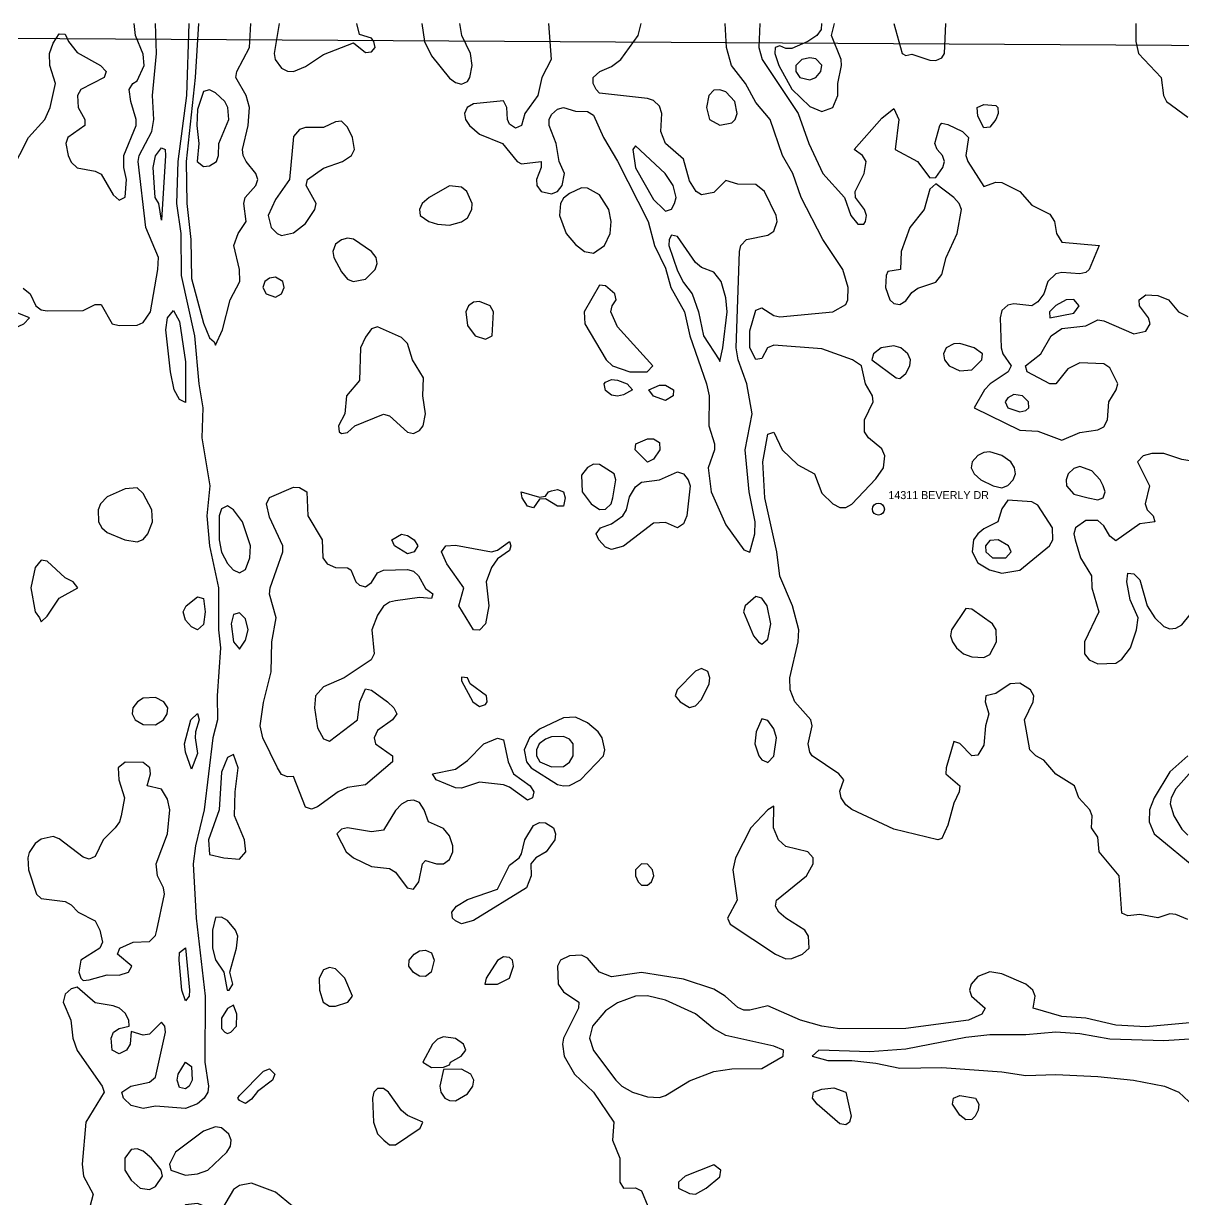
# Model space of a CAD drawing. Extents: x 425119 to 428731, y 1576976 to 1581037.
# Drawn here: x 425820 to 426399, y 1580413 to 1581001 of the extents above; entities that cross this region are included whole.
import ezdxf

# ---------------------------------------------------------------- set-up
doc = ezdxf.new("R2010")
doc.units = 21
doc.header["$MEASUREMENT"] = 0
for name, color, linetype in [('C-TOPO-MAJR', 3, 'Continuous'), ('C-TOPO-MINR', 8, 'Continuous'), ('G-ANNO-ADDR', 2, 'Continuous'), ('G-ANNO-AOI', 6, 'Continuous')]:
    doc.layers.add(name, color=color, linetype=linetype)

msp = doc.modelspace()

# ---------------------------------------------------------------- linework, layer by layer
at = {"layer": 'C-TOPO-MAJR', "elevation": 70}
for points in [[(425888.5, 1580902.3), (425887.21, 1580910.5), (425885.48, 1580913.5), (425884.45, 1580928.5), (425885.5, 1580934.32), (425888.5, 1580938.38), (425890.37, 1580937.5), (425890.66, 1580934.5), (425888.5, 1580902.3)], [(425900.5, 1580811.18), (425897.5, 1580812.58), (425894.9, 1580817.5), (425893, 1580826.5), (425890.74, 1580847.5), (425891.5, 1580853.49), (425894.5, 1580857.06), (425897.5, 1580851.55), (425900.5, 1580831.47), (425900.5, 1580811.18)], [(425906.5, 1580697.46), (425903.5, 1580698.98), (425900.5, 1580702.26), (425899.43, 1580706.5), (425900.86, 1580709.5), (425906.5, 1580714.02), (425909.5, 1580713.1), (425910.45, 1580706.5), (425909.5, 1580700.22), (425906.5, 1580697.46)], [(425903.5, 1580627.81), (425900.5, 1580636.41), (425900.12, 1580640.5), (425903.19, 1580652.5), (425906.5, 1580655.78), (425907.43, 1580652.5), (425905.5, 1580646.5), (425905.48, 1580643.5), (425906.5, 1580635.74), (425903.5, 1580627.81)], [(425900.5, 1580512.18), (425898.8, 1580517.5), (425897.44, 1580532.5), (425897.5, 1580536.21), (425900.5, 1580538.59), (425902.53, 1580517.5), (425902.36, 1580514.5), (425900.5, 1580512.18)], [(425897.5, 1580468.81), (425896.36, 1580472.5), (425896.88, 1580475.5), (425900.5, 1580481.51), (425903.5, 1580479.25), (425903.9, 1580472.5), (425902.47, 1580469.5), (425900.5, 1580468.2), (425897.5, 1580468.81)]]:
    msp.add_lwpolyline(points, close=True, dxfattribs=at)
at = {"layer": 'C-TOPO-MINR'}
for points, elevation in [([(425813.5, 1580926.58), (425822.06, 1580943.5), (425830.28, 1580952.5), (425832.98, 1580958.5), (425835.63, 1580970.5), (425832.8, 1580979.5), (425832.62, 1580985.5), (425834.5, 1580990.7), (425837.5, 1580995.36), (425840.5, 1580995.24), (425842.14, 1580991.5), (425846.5, 1580985.98), (425858.14, 1580979.5), (425860.95, 1580976.5), (425859.9, 1580973.5), (425848.23, 1580967.5), (425846.63, 1580964.5), (425846.91, 1580958.5), (425850.25, 1580952.5), (425850.24, 1580949.5), (425841.71, 1580943.5), (425840.85, 1580940.5), (425841.89, 1580934.5), (425843.5, 1580931.16), (425846.5, 1580928.3), (425855.5, 1580926.79), (425858.5, 1580925.26), (425864.5, 1580914.85), (425867.5, 1580912.2), (425870.5, 1580913.76), (425871.11, 1580922.5), (425869.68, 1580928.5), (425869.77, 1580934.5), (425875.89, 1580949.5), (425875.94, 1580952.5), (425873.19, 1580961.5), (425872.42, 1580967.5), (425874.33, 1580970.5), (425876.5, 1580971.82), (425879.85, 1580979.5), (425879.5, 1580985.16), (425875.51, 1580994.5), (425874.99, 1581000.5)], 72), ([(425819.5, 1580868.31), (425822.88, 1580865.5), (425825.7, 1580859.5), (425828.5, 1580857.38), (425831.5, 1580856.9), (425849.5, 1580857.06), (425855.5, 1580860.07), (425858.5, 1580860.04), (425863.98, 1580850.5), (425867.5, 1580849.62), (425876.5, 1580849.83), (425879.5, 1580851.09), (425883.04, 1580856.5), (425886.8, 1580877.5), (425887.08, 1580883.5), (425880.7, 1580898.5), (425876.94, 1580931.5), (425877.44, 1580934.5), (425883.67, 1580946.5), (425884.75, 1580952.5), (425884.13, 1580964.5), (425886.03, 1580985.5), (425885.59, 1581000.5)], 71), ([(425902.23, 1581000.5), (425901.02, 1580964.5), (425896.81, 1580931.5), (425896.04, 1580910.5), (425898.28, 1580895.5), (425898.43, 1580874.5), (425905.08, 1580844.5), (425907.21, 1580820.5), (425909.22, 1580808.5), (425908.67, 1580793.5), (425912.8, 1580769.5), (425911.19, 1580754.5), (425912.63, 1580739.5), (425917.07, 1580718.5), (425917.03, 1580697.5), (425918, 1580688.5), (425916.39, 1580664.5), (425916.63, 1580652.5), (425914.27, 1580643.5), (425909.88, 1580607.5), (425905.58, 1580589.5), (425904.45, 1580580.5), (425905.86, 1580553.5), (425910.46, 1580514.5), (425910.25, 1580481.5), (425912.05, 1580469.5), (425911.69, 1580466.5), (425909.92, 1580463.5), (425906.5, 1580460.65), (425900.5, 1580458.31), (425885.5, 1580459.4), (425879.5, 1580458.33), (425873.5, 1580459.76), (425869.61, 1580463.5), (425868.73, 1580466.5), (425873.33, 1580469.5), (425882.5, 1580471.43), (425885.5, 1580474.03), (425890.53, 1580496.5), (425890.28, 1580499.5), (425888.5, 1580501.42), (425882.5, 1580495.38), (425879.5, 1580494.98), (425873.5, 1580496.8), (425872.89, 1580490.5), (425871.08, 1580487.5), (425867.5, 1580485.69), (425864, 1580487.5), (425863.43, 1580493.5), (425864.56, 1580496.5), (425867.5, 1580498.34), (425872.48, 1580499.5), (425872.31, 1580502.5), (425870.5, 1580505.96), (425867.58, 1580508.5), (425864.5, 1580509.63), (425855.5, 1580511.11), (425846.5, 1580518.94), (425843.5, 1580518.06), (425840.5, 1580515.41), (425839.51, 1580511.5), (425843.33, 1580502.5), (425844.32, 1580493.5), (425846.5, 1580487.35), (425858.95, 1580469.5), (425860.01, 1580466.5), (425850.8, 1580451.5), (425848.86, 1580430.5), (425849.52, 1580424.5), (425854.5, 1580415.5), (425851.26, 1580403.5)], 71), ([(425907.07, 1581000.5), (425905.41, 1580973.5), (425900.84, 1580931.5), (425901.19, 1580910.5), (425903.24, 1580892.5), (425903.5, 1580873.09), (425909.5, 1580850.77), (425912.5, 1580843.39), (425914.88, 1580841.5), (425915.5, 1580839.77), (425919.06, 1580847.5), (425922.96, 1580862.5), (425927.76, 1580871.5), (425927.61, 1580877.5), (425924.77, 1580889.5), (425926.84, 1580895.5), (425930.84, 1580901.5), (425929.64, 1580910.5), (425930.41, 1580913.5), (425935.68, 1580919.5), (425936.73, 1580922.5), (425935.8, 1580925.5), (425930.81, 1580931.5), (425929.43, 1580934.5), (425929.12, 1580937.5), (425931.92, 1580949.5), (425932.54, 1580958.5), (425930.87, 1580964.5), (425925.76, 1580973.5), (425926.2, 1580976.5), (425932.56, 1580988.5), (425933.23, 1581000.5)], 72), ([(425947.44, 1581000.5), (425944.89, 1580985.5), (425945.41, 1580982.5), (425948.5, 1580978.14), (425951.5, 1580976.67), (425954.5, 1580976.59), (425960.5, 1580978.96), (425969.5, 1580985.01), (425984.5, 1580990.93), (425990.5, 1580986.09), (425993.5, 1580986.34), (425995.27, 1580988.5), (425994.68, 1580991.5), (425993.5, 1580993.14), (425987.5, 1580994.95), (425986.12, 1581000.5)], 72), ([(426018.73, 1581000.5), (426019.93, 1580991.5), (426023.5, 1580984.39), (426032.5, 1580973.25), (426035.5, 1580971), (426038.5, 1580970.21), (426041.5, 1580971.57), (426042.71, 1580973.5), (426043.85, 1580979.5), (426042.94, 1580985.5), (426038.71, 1580994.5), (426037.65, 1581000.5)], 72), ([(426081.98, 1581000.5), (426083.29, 1580982.5), (426078.56, 1580973.5), (426076.58, 1580964.5), (426070.17, 1580955.5), (426068.53, 1580949.5), (426065.5, 1580948.25), (426062.5, 1580950.17), (426061.44, 1580952.5), (426061.17, 1580958.5), (426059.5, 1580961.88), (426044.5, 1580960.37), (426041.28, 1580958.5), (426039.97, 1580955.5), (426040.56, 1580952.5), (426042.5, 1580949.5), (426047.5, 1580945.26), (426058.9, 1580940.5), (426066.23, 1580931.5), (426068.5, 1580930.43), (426078.27, 1580931.5), (426078.38, 1580928.5), (426076.02, 1580922.5), (426076.17, 1580919.5), (426078.33, 1580916.5), (426083.5, 1580915.39), (426086.5, 1580916.55), (426088.71, 1580919.5), (426090.01, 1580925.5), (426087.3, 1580931.5), (426085.72, 1580940.5), (426082.36, 1580949.5), (426082.3, 1580952.5), (426083.5, 1580954.96), (426086.5, 1580957.77), (426089.5, 1580958.47), (426095.5, 1580956.77), (426101.5, 1580956.61), (426104.5, 1580954.64), (426109.39, 1580943.5), (426116.5, 1580931.7), (426131.72, 1580901.5), (426134.89, 1580889.5), (426140.5, 1580878.27), (426143.05, 1580868.5), (426149.88, 1580856.5), (426152.62, 1580844.5), (426160.99, 1580820.5), (426162.24, 1580814.5), (426162.13, 1580799.5), (426164.9, 1580790.5), (426164.95, 1580787.5), (426161.69, 1580778.5), (426163.22, 1580766.5), (426170.5, 1580750.06), (426179.5, 1580737.48), (426182.5, 1580736.29), (426185.01, 1580745.5), (426185.2, 1580751.5), (426182.22, 1580766.5), (426180.31, 1580787.5), (426183.81, 1580805.5), (426181.12, 1580820.5), (426176.79, 1580832.5), (426175.75, 1580838.5), (426177.45, 1580886.5), (426178.15, 1580889.5), (426180.93, 1580892.5), (426191.5, 1580894.73), (426194.5, 1580896.74), (426196.18, 1580901.5), (426195.68, 1580904.5), (426189.94, 1580916.5), (426185.5, 1580920.12), (426176.5, 1580920.2), (426170.5, 1580922.12), (426164.5, 1580916.04), (426158.5, 1580914.96), (426155.82, 1580916.5), (426152.5, 1580921.89), (426149.5, 1580932.74), (426140.42, 1580940.5), (426138.17, 1580946.5), (426138.65, 1580955.5), (426137.5, 1580959.22), (426134.5, 1580961.99), (426131.5, 1580963.09), (426107.5, 1580965.72), (426105.73, 1580967.5), (426104.28, 1580970.5), (426104.31, 1580973.5), (426107.59, 1580976.5), (426113.5, 1580979.09), (426118.05, 1580982.5), (426126.77, 1580994.5), (426128.22, 1581000.5)], 72), ([(426401.5, 1580552.74), (426395.5, 1580555.33), (426392.5, 1580555.63), (426386.5, 1580553.51), (426377.5, 1580555.23), (426371.5, 1580554.51), (426368.5, 1580555.9), (426367.2, 1580574.5), (426357.11, 1580586.5), (426356.5, 1580593.88), (426353.27, 1580598.5), (426353.67, 1580604.5), (426352.54, 1580607.5), (426346.97, 1580613.5), (426344.88, 1580619.5), (426335.5, 1580625.39), (426329.5, 1580632.39), (426325.51, 1580634.5), (426322.55, 1580637.5), (426319.8, 1580652.5), (426324.23, 1580661.5), (426324.48, 1580664.5), (426322.81, 1580667.5), (426317.5, 1580670.87), (426312.7, 1580670.5), (426305.5, 1580665.75), (426300.51, 1580664.5), (426300.19, 1580661.5), (426302.05, 1580655.5), (426300.4, 1580649.5), (426299.5, 1580639.8), (426296.5, 1580634.85), (426293.5, 1580634.56), (426287.5, 1580640.7), (426284.5, 1580641.79), (426280.61, 1580628.5), (426280.5, 1580625.5), (426287.5, 1580619.59), (426287.16, 1580616.5), (426284.5, 1580610.92), (426281.5, 1580599.91), (426278.5, 1580593.18), (426276.54, 1580592.5), (426254.5, 1580597.82), (426233.5, 1580607.65), (426230.5, 1580610), (426228.17, 1580613.5), (426227.5, 1580616.97), (426229.48, 1580622.5), (426227.1, 1580625.5), (426213.79, 1580634.5), (426212.5, 1580636.44), (426211.78, 1580640.5), (426213.78, 1580649.5), (426213.09, 1580652.5), (426204.99, 1580661.5), (426202.74, 1580667.5), (426202.48, 1580673.5), (426206.77, 1580691.5), (426207.01, 1580697.5), (426203.81, 1580709.5), (426197.5, 1580724.38), (426195.99, 1580736.5), (426190.14, 1580763.5), (426189.1, 1580781.5), (426191.5, 1580795.36), (426194.5, 1580796.27), (426198.71, 1580787.5), (426206.5, 1580780.04), (426214.84, 1580775.5), (426218.5, 1580765.87), (426224.03, 1580760.5), (426227.5, 1580758.63), (426230.5, 1580758.61), (426233.5, 1580760.29), (426245.5, 1580773.05), (426249.35, 1580778.5), (426250.01, 1580784.5), (426248.5, 1580787.99), (426241.91, 1580793.5), (426239.81, 1580796.5), (426239.94, 1580802.5), (426244.19, 1580811.5), (426243.83, 1580814.5), (426240.36, 1580820.5), (426238.42, 1580829.5), (426233.83, 1580832.5), (426218.5, 1580837.92), (426194.5, 1580839.78), (426191.47, 1580838.5), (426188.5, 1580833.04), (426185.5, 1580832.67), (426182.5, 1580838.37), (426182.5, 1580846.87), (426185.5, 1580857.31), (426188.5, 1580858.49), (426194.5, 1580854.52), (426197.5, 1580853.91), (426224.06, 1580856.5), (426230.5, 1580860.11), (426231.59, 1580862.5), (426231.68, 1580868.5), (426229.07, 1580877.5), (426219, 1580892.5), (426208.24, 1580913.5), (426203.98, 1580925.5), (426198.97, 1580934.5), (426192.72, 1580952.5), (426185.5, 1580961.05), (426180.45, 1580970.5), (426173.48, 1580979.5), (426170.84, 1580988.5), (426170.21, 1581000.5)], 71), ([(426187.61, 1581000.5), (426187.13, 1580988.5), (426188.68, 1580982.5), (426206.7, 1580955.5), (426211.98, 1580940.5), (426218.99, 1580925.5), (426229.92, 1580913.5), (426233.01, 1580904.5), (426236.5, 1580900.23), (426239.5, 1580900.15), (426240.44, 1580901.5), (426240.84, 1580904.5), (426239.91, 1580907.5), (426235.34, 1580913.5), (426235.22, 1580916.5), (426239.63, 1580925.5), (426240.69, 1580931.5), (426238.86, 1580934.5), (426234.75, 1580937.5), (426248.5, 1580953.28), (426254.5, 1580958.07), (426256.97, 1580952.5), (426255.17, 1580937.5), (426266.39, 1580931.5), (426272.5, 1580923.46), (426275.5, 1580923.54), (426278.99, 1580928.5), (426279.85, 1580931.5), (426278.9, 1580934.5), (426276.19, 1580937.5), (426275.09, 1580940.5), (426277.55, 1580949.5), (426278.5, 1580950.66), (426281.5, 1580950), (426288.79, 1580946.5), (426291.9, 1580943.5), (426290.57, 1580934.5), (426291.53, 1580931.5), (426299.5, 1580919.06), (426305.5, 1580921.28), (426308.5, 1580921.06), (426317.5, 1580916.55), (426323.5, 1580909.81), (426332.5, 1580905.25), (426334.78, 1580901.5), (426335.87, 1580895.5), (426338.5, 1580891.24), (426357.14, 1580889.5), (426352.11, 1580877.5), (426350.5, 1580876.15), (426347.5, 1580875.34), (426338.5, 1580876.03), (426335.5, 1580875.35), (426331.47, 1580871.5), (426329.4, 1580865.5), (426326.5, 1580861.41), (426323.5, 1580859.47), (426314.5, 1580860.49), (426311.5, 1580859.83), (426308.5, 1580857.07), (426307.58, 1580853.5), (426308.15, 1580838.5), (426309.07, 1580835.5), (426313.12, 1580829.5), (426311.71, 1580826.5), (426302.67, 1580820.5), (426299.86, 1580817.5), (426294.61, 1580808.5), (426317.5, 1580797.25), (426326.5, 1580796.75), (426338.5, 1580792.37), (426347.5, 1580796.09), (426356.5, 1580797.42), (426359.5, 1580799.02), (426361.3, 1580802.5), (426361.88, 1580811.5), (426365.59, 1580817.5), (426366.42, 1580820.5), (426362.5, 1580828.46), (426359.5, 1580830.39), (426347.5, 1580830.89), (426341.5, 1580827.98), (426335.5, 1580820.44), (426332.5, 1580820.4), (426321.19, 1580826.5), (426320.29, 1580829.5), (426327.95, 1580835.5), (426333.07, 1580844.5), (426338.5, 1580848.08), (426350.5, 1580849.37), (426356.5, 1580852.39), (426359.5, 1580852), (426374.5, 1580845.48), (426380.5, 1580846.83), (426382.7, 1580850.5), (426381.8, 1580853.5), (426377.23, 1580859.5), (426377.14, 1580862.5), (426380.5, 1580864.89), (426386.5, 1580864.59), (426391.75, 1580862.5), (426396.8, 1580856.5), (426401.5, 1580854.08)], 71), ([(426218.45, 1581000.5), (426218.14, 1580997.5), (426216.12, 1580994.5), (426211.54, 1580991.5), (426203.5, 1580988.09), (426200.5, 1580988.04), (426197.5, 1580989.34), (426195.22, 1580988.5), (426195.04, 1580985.5), (426196.98, 1580979.5), (426203.5, 1580967.77), (426212.5, 1580958.98), (426218.5, 1580956.56), (426224.04, 1580958.5), (426226.47, 1580964.5), (426226.5, 1580970.5), (426228.43, 1580979.5), (426228.26, 1580982.5), (426223.38, 1580994.5), (426224.8, 1581000.5)], 72), ([(426254.47, 1581000.5), (426258.75, 1580985.5), (426260.5, 1580984.58), (426263.5, 1580985.15), (426272.5, 1580982.15), (426275.5, 1580981.99), (426278.5, 1580983.43), (426279.86, 1580985.5), (426280.58, 1581000.5)], 72), ([(426375.42, 1581000.5), (426375.53, 1580991.5), (426376.86, 1580985.5), (426388.14, 1580973.5), (426389.21, 1580964.5), (426390.74, 1580961.5), (426401.5, 1580953.62)], 72), ([(425810.5, 1580846.15), (425819.81, 1580850.5), (425822.57, 1580853.5), (425816.5, 1580855.85)], 71), ([(426407.5, 1580781.11), (426398.5, 1580782.69), (426389.5, 1580785.62), (426383.5, 1580785.61), (426379.1, 1580784.5), (426376.36, 1580781.5), (426382.34, 1580769.5), (426380.13, 1580760.5), (426381.07, 1580757.5), (426384.17, 1580754.5), (426384.92, 1580751.5), (426377.5, 1580750.43), (426365.5, 1580741.95), (426362.5, 1580744.37), (426359.5, 1580749.42), (426356.5, 1580752.17), (426350.5, 1580752.14), (426345.33, 1580748.5), (426344.54, 1580745.5), (426345.07, 1580742.5), (426347.86, 1580733.5), (426353.3, 1580724.5), (426353.54, 1580718.5), (426357.02, 1580706.5), (426349.73, 1580691.5), (426349.74, 1580685.5), (426352.16, 1580682.5), (426352.16, 1580682.5), (426356.5, 1580680.48), (426365.5, 1580680.92), (426368.5, 1580682.89), (426372.74, 1580688.5), (426375.87, 1580697.5), (426376.55, 1580703.5), (426372.59, 1580712.5), (426370.97, 1580721.5), (426371.5, 1580725.87), (426374.5, 1580725.51), (426377.5, 1580722.55), (426381.11, 1580709.5), (426384.91, 1580703.5), (426389.5, 1580699.12), (426392.5, 1580697.99), (426395.5, 1580698.27), (426398.5, 1580700.06), (426407.5, 1580711.1)], 71), ([(426401.5, 1580634.49), (426392.5, 1580626.55), (426384.55, 1580613.5), (426382.25, 1580607.5), (426382.16, 1580601.5), (426384.57, 1580595.5), (426406.37, 1580577.5)], 71), ([(426402.11, 1580625.5), (426395.5, 1580618.13), (426393.11, 1580613.5), (426392.65, 1580610.5), (426394.49, 1580604.5), (426398.5, 1580597.97), (426401.5, 1580594.95)], 72), ([(426413.5, 1580502.04), (426380.5, 1580499.2), (426365.5, 1580499.9), (426350.5, 1580503.43), (426338.5, 1580504.24), (426324.15, 1580508.5), (426325.22, 1580514.5), (426323.93, 1580517.5), (426320.5, 1580520.49), (426308.5, 1580525.67), (426302.5, 1580526.6), (426296.5, 1580524.25), (426293.13, 1580520.5), (426292.34, 1580517.5), (426293.34, 1580514.5), (426300.14, 1580508.5), (426298.51, 1580505.5), (426291.89, 1580502.5), (426260.5, 1580498.31), (426227.5, 1580498.07), (426218.5, 1580499.44), (426207.96, 1580502.5), (426191.5, 1580509.6), (426182.5, 1580507.37), (426179.5, 1580507.48), (426176.5, 1580508.71), (426170.32, 1580514.5), (426164.5, 1580517.99), (426149.5, 1580523.02), (426128.5, 1580526.27), (426113.5, 1580524.07), (426107.52, 1580526.5), (426101.5, 1580533.4), (426098.5, 1580534.96), (426092.5, 1580534.64), (426087.92, 1580532.5), (426086.52, 1580529.5), (426086.79, 1580520.5), (426089.5, 1580516.57), (426097.14, 1580511.5), (426096.93, 1580508.5), (426089.49, 1580493.5), (426088.95, 1580490.5), (426089.82, 1580484.5), (426094.89, 1580475.5), (426104.43, 1580466.5), (426114.63, 1580451.5), (426113.95, 1580442.5), (426117.55, 1580433.5), (426117.6, 1580421.5), (426119.5, 1580418.58), (426125.5, 1580418.66), (426128.5, 1580417.16), (426131.56, 1580409.5)], 72), ([(426407.5, 1580493.35), (426389.5, 1580492.13), (426362.5, 1580492.93), (426347.5, 1580495.59), (426335.5, 1580496.38), (426320.5, 1580495.07), (426302.5, 1580495.08), (426290.5, 1580493.73), (426260.5, 1580487.92), (426242.5, 1580486.66), (426217.13, 1580487.5), (426213.8, 1580484.5), (426221.5, 1580482.27), (426233.5, 1580482.3), (426245.5, 1580480.99), (426257.5, 1580478.39), (426278.5, 1580478.77), (426308.5, 1580476.56), (426320.5, 1580474.76), (426335.5, 1580475.22), (426356.5, 1580474.23), (426374.31, 1580472.5), (426389.81, 1580469.5), (426396.93, 1580466.5), (426404.5, 1580459.54)], 73)]:
    msp.add_lwpolyline(points, dxfattribs=dict(at, elevation=elevation))
for points, elevation in [([(426207.54, 1580973.5), (426212.5, 1580972.35), (426215.5, 1580973.51), (426218, 1580976.5), (426218.5, 1580979.77), (426215.5, 1580982.79), (426212.5, 1580983.42), (426208.48, 1580982.5), (426205.5, 1580979.5), (426205.52, 1580976.5), (426207.54, 1580973.5)], 73), ([(425906.47, 1580931.5), (425909.5, 1580929.07), (425912.5, 1580929.31), (425916.11, 1580931.5), (425917.08, 1580934.5), (425917.18, 1580940.5), (425922.23, 1580952.5), (425921.77, 1580958.5), (425920.2, 1580961.5), (425915.5, 1580965.9), (425912.5, 1580967.43), (425909.5, 1580966.48), (425906.5, 1580957.55), (425906.21, 1580949.5), (425907.31, 1580940.5), (425906.47, 1580931.5)], 73), ([(426162.48, 1580952.5), (426167.5, 1580949.7), (426173.5, 1580950.88), (426175.3, 1580952.5), (426176.26, 1580955.5), (426175.11, 1580961.5), (426170.5, 1580966.38), (426167.5, 1580967.42), (426164.5, 1580967.12), (426162.15, 1580964.5), (426160.88, 1580958.5), (426162.48, 1580952.5)], 72), ([(426299.5, 1580948.4), (426296.5, 1580954.19), (426296.19, 1580958.5), (426299.5, 1580960), (426305.5, 1580959.47), (426306.42, 1580958.5), (426306.65, 1580955.5), (426305.54, 1580952.5), (426302.5, 1580948.73), (426299.5, 1580948.4)], 71), ([(425946.33, 1580895.5), (425948.5, 1580894.54), (425954.5, 1580895.85), (425960.5, 1580900.6), (425965.24, 1580907.5), (425965.88, 1580910.5), (425960.91, 1580919.5), (425961.49, 1580922.5), (425969.5, 1580928.29), (425979.1, 1580931.5), (425983.56, 1580934.5), (425985.04, 1580937.5), (425983.95, 1580943.5), (425981.5, 1580948.69), (425978.5, 1580951.69), (425975.5, 1580951.36), (425969.5, 1580948.54), (425960.5, 1580948.49), (425957.5, 1580947.48), (425954.5, 1580944), (425952.46, 1580922.5), (425945.5, 1580912.51), (425941.89, 1580904.5), (425943.45, 1580898.5), (425946.33, 1580895.5)], 72), ([(426139.58, 1580907.5), (426140.5, 1580906.75), (426143.5, 1580907.68), (426144.94, 1580910.5), (426145.68, 1580913.5), (426144.26, 1580919.5), (426140.25, 1580925.5), (426125.5, 1580939.3), (426124.18, 1580937.5), (426125.5, 1580928.41), (426134.5, 1580912.58), (426139.58, 1580907.5)], 73), ([(426022.18, 1580901.5), (426026.5, 1580900.15), (426032.5, 1580899.79), (426038.5, 1580901.36), (426041.5, 1580903.45), (426043.73, 1580907.5), (426043.78, 1580910.5), (426041.23, 1580916.5), (426038.5, 1580918.68), (426032.5, 1580919.36), (426022.25, 1580913.5), (426018.89, 1580910.5), (426017.46, 1580907.5), (426017.81, 1580904.5), (426022.18, 1580901.5)], 72), ([(426252.57, 1580862.5), (426254.5, 1580860.58), (426257.5, 1580860.11), (426260.5, 1580861.97), (426263.5, 1580866.11), (426266.5, 1580868.33), (426275.5, 1580871.28), (426278.5, 1580875.11), (426280.68, 1580883.5), (426286.13, 1580895.5), (426288.42, 1580907.5), (426287.23, 1580910.5), (426284.58, 1580913.5), (426275.5, 1580920.33), (426272.5, 1580917.79), (426269.66, 1580907.5), (426262.58, 1580898.5), (426258.27, 1580886.5), (426257.86, 1580877.5), (426251.5, 1580876.63), (426250.66, 1580874.5), (426250.33, 1580868.5), (426252.57, 1580862.5)], 71), ([(426100, 1580886.5), (426104.5, 1580885.74), (426109.87, 1580889.5), (426112.86, 1580895.5), (426113.34, 1580901.5), (426112.09, 1580907.5), (426107.5, 1580914.83), (426101.5, 1580918.29), (426098.5, 1580918.35), (426092.5, 1580915.63), (426089.5, 1580913.17), (426087.93, 1580910.5), (426087.39, 1580904.5), (426090.83, 1580895.5), (426095.5, 1580890), (426100, 1580886.5)], 72), ([(425984.37, 1580871.5), (425990.5, 1580872.78), (425995.3, 1580877.5), (425996.42, 1580880.5), (425995.93, 1580883.5), (425993.52, 1580886.5), (425984.5, 1580892.74), (425981.5, 1580893.19), (425978.5, 1580892.4), (425975.5, 1580890.19), (425974.2, 1580886.5), (425974.76, 1580883.5), (425978.5, 1580876.45), (425981.5, 1580872.8), (425984.37, 1580871.5)], 72), ([(426167.2, 1580832.5), (426167.5, 1580831.63), (426169.16, 1580838.5), (426171.18, 1580856.5), (426170.5, 1580863.48), (426168.24, 1580871.5), (426164.5, 1580876.23), (426158.5, 1580878.55), (426155.5, 1580881.13), (426146.5, 1580894.13), (426143.5, 1580894.76), (426142.2, 1580892.5), (426142.11, 1580889.5), (426146.5, 1580876.97), (426149.5, 1580871.08), (426153.72, 1580865.5), (426156.87, 1580856.5), (426159.48, 1580844.5), (426167.2, 1580832.5)], 73), ([(425940.8, 1580865.5), (425945.5, 1580863.8), (425948.5, 1580865.47), (425949.81, 1580868.5), (425949.25, 1580871.5), (425945.5, 1580873.71), (425942.5, 1580873.21), (425940.18, 1580871.5), (425939.26, 1580868.5), (425940.8, 1580865.5)], 72), ([(426122.59, 1580826.5), (426131.3, 1580826.5), (426134.16, 1580829.5), (426116.5, 1580848.87), (426113.15, 1580856.5), (426113.72, 1580859.5), (426115.85, 1580862.5), (426115.07, 1580865.5), (426110.5, 1580869.47), (426107.5, 1580869.78), (426099.75, 1580856.5), (426100.1, 1580850.5), (426110.86, 1580832.5), (426113.94, 1580829.5), (426122.59, 1580826.5)], 72), ([(426045.32, 1580844.5), (426050.5, 1580842.83), (426053.84, 1580844.5), (426054.55, 1580856.5), (426052.88, 1580859.5), (426047.5, 1580861.62), (426044.5, 1580861.21), (426042.05, 1580859.5), (426040.66, 1580856.5), (426041.5, 1580849.67), (426045.32, 1580844.5)], 72), ([(426332.49, 1580853.5), (426344.5, 1580855.76), (426347.21, 1580859.5), (426344.5, 1580862.63), (426340.64, 1580862.5), (426335.5, 1580859.67), (426332.38, 1580856.5), (426332.49, 1580853.5)], 72), ([(425977.44, 1580796.5), (425978.5, 1580795.64), (425981.5, 1580796.06), (425985.27, 1580799.5), (425999.5, 1580805.22), (426002.5, 1580804.39), (426011.5, 1580796.28), (426014.5, 1580795.7), (426017.5, 1580797.07), (426019.37, 1580799.5), (426020.54, 1580805.5), (426019.16, 1580814.5), (426019.53, 1580823.5), (426013.95, 1580832.5), (426011.5, 1580840.52), (426008.5, 1580843.56), (425996.5, 1580848.87), (425993.5, 1580848), (425990.5, 1580843.71), (425988.01, 1580838.5), (425987.5, 1580822.03), (425980.97, 1580814.5), (425980.24, 1580805.5), (425977.03, 1580799.5), (425977.44, 1580796.5)], 72), ([(426255.75, 1580823.5), (426257.5, 1580823.14), (426260.5, 1580825.69), (426262.59, 1580829.5), (426262.84, 1580832.5), (426261.57, 1580835.5), (426257.99, 1580838.5), (426254.5, 1580839.44), (426248.23, 1580838.5), (426244.4, 1580835.5), (426243.54, 1580832.5), (426255.75, 1580823.5)], 71), ([(426282.14, 1580829.5), (426287.5, 1580826.91), (426293.5, 1580827.5), (426298.47, 1580832.5), (426298.77, 1580835.5), (426294.7, 1580838.5), (426287.5, 1580840.52), (426284.5, 1580840.48), (426280.72, 1580838.5), (426279.4, 1580835.5), (426279.83, 1580832.5), (426282.14, 1580829.5)], 71), ([(426116.5, 1580814.31), (426113.5, 1580814.86), (426110.5, 1580817.16), (426109.76, 1580820.5), (426110.5, 1580821.28), (426113.5, 1580822.57), (426116.5, 1580822.33), (426121.32, 1580820.5), (426123.89, 1580817.5), (426119.5, 1580814.87), (426116.5, 1580814.31)], 71), ([(426134.5, 1580814.2), (426132.1, 1580817.5), (426137.5, 1580819.8), (426140.5, 1580819.85), (426144.43, 1580817.5), (426144.29, 1580814.5), (426140.5, 1580812.05), (426134.5, 1580814.2)], 71), ([(426311.42, 1580808.5), (426317.5, 1580806.48), (426320.5, 1580807.08), (426321.99, 1580808.5), (426321.89, 1580811.5), (426318.81, 1580814.5), (426314.5, 1580815.11), (426311.5, 1580813.52), (426310.11, 1580811.5), (426311.42, 1580808.5)], 72), ([(426131.5, 1580781.37), (426125.27, 1580787.5), (426125.61, 1580790.5), (426131.5, 1580793.02), (426134.5, 1580793.03), (426137.5, 1580791.1), (426137.6, 1580787.5), (426134.5, 1580782.76), (426131.5, 1580781.37)], 71), ([(426304.11, 1580769.5), (426308.5, 1580768.52), (426311.5, 1580769.57), (426314.21, 1580772.5), (426315.26, 1580775.5), (426314.81, 1580778.5), (426312.99, 1580781.5), (426308.5, 1580784.64), (426302.5, 1580786.39), (426299.5, 1580786.2), (426296.5, 1580784.64), (426293.73, 1580781.5), (426293.16, 1580778.5), (426294.75, 1580775.5), (426297.98, 1580772.5), (426304.11, 1580769.5)], 71), ([(426103.21, 1580760.5), (426107.5, 1580757.72), (426110.5, 1580757.74), (426113.34, 1580760.5), (426114.18, 1580763.5), (426115.69, 1580772.5), (426114.86, 1580775.5), (426107.5, 1580780.09), (426104.5, 1580780.22), (426101.5, 1580778.64), (426098.5, 1580774.78), (426098.72, 1580766.5), (426103.21, 1580760.5)], 72), ([(426351.68, 1580763.5), (426356.5, 1580762.4), (426359.15, 1580763.5), (426360.05, 1580766.5), (426359.21, 1580769.5), (426357.69, 1580772.5), (426353.5, 1580776.89), (426347.5, 1580779.11), (426344.5, 1580778.18), (426341.71, 1580775.5), (426340.61, 1580772.5), (426340.84, 1580769.5), (426344.5, 1580765.35), (426351.68, 1580763.5)], 71), ([(426110.5, 1580738.8), (426107.05, 1580742.5), (426105.78, 1580745.5), (426107.88, 1580748.5), (426113.5, 1580750.52), (426119.07, 1580754.5), (426120.89, 1580757.5), (426122.5, 1580763.94), (426125.5, 1580769.03), (426128.5, 1580771.34), (426137.5, 1580772.53), (426146.5, 1580776.5), (426149.5, 1580775.43), (426151.78, 1580772.5), (426152.73, 1580769.5), (426151.15, 1580754.5), (426149.5, 1580750.52), (426146.5, 1580748.5), (426140.5, 1580751.2), (426134.5, 1580750.82), (426119.5, 1580739.3), (426113.5, 1580737.64), (426110.5, 1580738.8)], 71), ([(425870.18, 1580742.5), (425876.5, 1580741.43), (425879.5, 1580742.66), (425881.74, 1580745.5), (425884.1, 1580751.5), (425883.82, 1580757.5), (425879.5, 1580765.57), (425876.5, 1580768.41), (425870.5, 1580767.93), (425861.5, 1580764.02), (425858.18, 1580760.5), (425856.86, 1580757.5), (425857.08, 1580751.5), (425858.73, 1580748.5), (425861.5, 1580746.12), (425870.18, 1580742.5)], 71), ([(425960.5, 1580608.83), (425954.5, 1580624.25), (425951.5, 1580624.07), (425948.5, 1580625.16), (425946.53, 1580628.5), (425939.19, 1580643.5), (425937.92, 1580649.5), (425939.5, 1580661.14), (425943.41, 1580676.5), (425943.71, 1580691.5), (425945.92, 1580703.5), (425942.5, 1580715.38), (425942.8, 1580718.5), (425949.23, 1580736.5), (425949.28, 1580739.5), (425942.5, 1580753.8), (425941.02, 1580760.5), (425942.5, 1580763.71), (425954.5, 1580768.82), (425957.5, 1580768.67), (425961.12, 1580766.5), (425961.77, 1580754.5), (425968.91, 1580742.5), (425969.28, 1580733.5), (425971.41, 1580730.5), (425975.5, 1580728.67), (425981.5, 1580728.46), (425983.2, 1580727.5), (425985.72, 1580721.5), (425987.5, 1580719.84), (425990.5, 1580718.98), (425993.5, 1580721.1), (425996.5, 1580726.07), (425999.5, 1580727.41), (426011.5, 1580727.74), (426014.5, 1580726.79), (426016.97, 1580724.5), (426020.5, 1580718.2), (426024.19, 1580715.5), (426023.5, 1580713.09), (426017.5, 1580713.62), (426005.5, 1580711.95), (426002.5, 1580711.33), (425999.5, 1580709.32), (425996.5, 1580704.77), (425993.66, 1580697.5), (425994.83, 1580685.5), (425993.4, 1580682.5), (425979.85, 1580673.5), (425969.5, 1580669.03), (425965.55, 1580664.5), (425965.01, 1580658.5), (425966.5, 1580648.55), (425969.5, 1580643.04), (425972.5, 1580641.88), (425986.46, 1580652.5), (425987.62, 1580661.5), (425990.5, 1580667.96), (425993.5, 1580667.33), (426001.49, 1580661.5), (426004.61, 1580658.5), (426006.14, 1580655.5), (426003.99, 1580652.5), (425996.5, 1580647.2), (425994.82, 1580643.5), (425995.47, 1580640.5), (426004.06, 1580634.5), (426003.98, 1580631.5), (425990.5, 1580620.06), (425981.5, 1580618.79), (425976.89, 1580616.5), (425966.5, 1580609.01), (425963.5, 1580607.96), (425960.5, 1580608.83)], 71), ([(426071.5, 1580759.24), (426068.83, 1580763.5), (426068.25, 1580766.5), (426077.5, 1580763.84), (426080.5, 1580764.37), (426081.97, 1580766.5), (426083.5, 1580767), (426086.5, 1580767.64), (426089.52, 1580766.5), (426090.36, 1580763.5), (426089.5, 1580759.33), (426086.5, 1580759.39), (426080.5, 1580762.91), (426077.5, 1580762.85), (426074.5, 1580758.49), (426071.5, 1580759.24)], 71), ([(426302.36, 1580727.5), (426308.5, 1580725.86), (426317.5, 1580727.25), (426332.33, 1580739.5), (426333.99, 1580742.5), (426333.88, 1580748.5), (426326.5, 1580759.78), (426323.5, 1580761.4), (426311.5, 1580762.37), (426308.5, 1580757.97), (426306.52, 1580751.5), (426299.5, 1580747.99), (426296.5, 1580745.47), (426294.29, 1580742.5), (426293.62, 1580736.5), (426296.5, 1580731.05), (426302.36, 1580727.5)], 71), ([(425924.44, 1580727.5), (425927.5, 1580725.98), (425930.5, 1580727.7), (425932.76, 1580733.5), (425933.12, 1580739.5), (425929.13, 1580751.5), (425924.5, 1580757.41), (425921.5, 1580759.46), (425918.5, 1580757.97), (425917.34, 1580754.5), (425917.33, 1580742.5), (425918.5, 1580736.35), (425921.5, 1580730.6), (425924.44, 1580727.5)], 72), ([(426011.5, 1580735.48), (426004.98, 1580739.5), (426003.71, 1580742.5), (426008.5, 1580745.29), (426011.5, 1580744.73), (426014.89, 1580742.5), (426016.66, 1580739.5), (426014.89, 1580736.5), (426011.5, 1580735.48)], 71), ([(426303.9, 1580733.5), (426310.54, 1580733.5), (426313.17, 1580736.5), (426311.75, 1580739.5), (426306.63, 1580742.5), (426302.5, 1580742.2), (426300.34, 1580739.5), (426300.58, 1580736.5), (426303.9, 1580733.5)], 72), ([(426044.5, 1580697.49), (426037.23, 1580709.5), (426039.59, 1580718.5), (426031.17, 1580730.5), (426028.52, 1580736.5), (426030.71, 1580739.5), (426035.5, 1580739.85), (426053.5, 1580736.56), (426056.5, 1580737.36), (426062.5, 1580741.65), (426063.18, 1580739.5), (426062.5, 1580737.21), (426056.5, 1580732.95), (426053.5, 1580728.63), (426050.76, 1580721.5), (426052.19, 1580709.5), (426050.55, 1580700.5), (426047.5, 1580697.4), (426044.5, 1580697.49)], 71), ([(425827.56, 1580703.5), (425828.5, 1580701.57), (425831.5, 1580704.27), (425837.5, 1580713.3), (425846.81, 1580718.5), (425844.4, 1580721.5), (425840.5, 1580723.58), (425831.5, 1580731.77), (425828.5, 1580732.38), (425825.5, 1580728.71), (425823.26, 1580718.5), (425825.5, 1580706.54), (425827.56, 1580703.5)], 71), ([(426186.82, 1580691.5), (426188.5, 1580690.33), (426191.5, 1580692.79), (426192.99, 1580700.5), (426191.17, 1580709.5), (426188.5, 1580713.31), (426185.5, 1580714.17), (426180.26, 1580709.5), (426179.33, 1580706.5), (426184.46, 1580694.5), (426186.82, 1580691.5)], 72), ([(426289.37, 1580685.5), (426293.5, 1580683.95), (426299.5, 1580683.74), (426302.5, 1580685.24), (426305.77, 1580691.5), (426305.67, 1580697.5), (426303.89, 1580700.5), (426293.5, 1580707.9), (426290.5, 1580708.22), (426283.4, 1580697.5), (426282.87, 1580694.5), (426283.82, 1580691.5), (426285.76, 1580688.5), (426289.37, 1580685.5)], 71), ([(425927.07, 1580688.5), (425927.5, 1580687.82), (425930.5, 1580692.41), (425931.82, 1580697.5), (425930.5, 1580702.97), (425927.5, 1580706.04), (425924.5, 1580705.12), (425923.4, 1580700.5), (425924.5, 1580691.46), (425927.07, 1580688.5)], 72), ([(426147.69, 1580661.5), (426152.5, 1580658.73), (426155.5, 1580659.52), (426158.5, 1580662.71), (426162.23, 1580670.5), (426162.51, 1580673.5), (426161.5, 1580676.64), (426158.5, 1580678.13), (426155.5, 1580676.79), (426146.2, 1580667.5), (426145.27, 1580664.5), (426147.69, 1580661.5)], 72), ([(426044.17, 1580661.5), (426047.5, 1580659.15), (426050.5, 1580660.14), (426051.33, 1580661.5), (426050.98, 1580664.5), (426042.86, 1580670.5), (426041.5, 1580673.49), (426038.5, 1580673.86), (426038.5, 1580671.97), (426044.17, 1580661.5)], 72), ([(425875.36, 1580652.5), (425879.5, 1580650.16), (425885.5, 1580650.07), (425889.5, 1580652.5), (425891.43, 1580655.5), (425891.71, 1580658.5), (425889.72, 1580661.5), (425885.5, 1580663.74), (425879.5, 1580663.32), (425876.6, 1580661.5), (425874.2, 1580658.5), (425873.93, 1580655.5), (425875.36, 1580652.5)], 71), ([(426089.41, 1580619.5), (426092.5, 1580619.75), (426097.94, 1580622.5), (426109.45, 1580634.5), (426110.1, 1580637.5), (426108.77, 1580643.5), (426106.82, 1580646.5), (426101.5, 1580650.97), (426095.5, 1580653.86), (426089.5, 1580653.5), (426077.5, 1580647.93), (426072.53, 1580643.5), (426069.87, 1580637.5), (426071, 1580631.5), (426073.33, 1580628.5), (426086.5, 1580620.14), (426089.41, 1580619.5)], 72), ([(426190.83, 1580631.5), (426191.5, 1580631.16), (426194.5, 1580634.45), (426195.86, 1580643.5), (426194.5, 1580648.11), (426191.5, 1580652.22), (426188.5, 1580652.97), (426185.66, 1580646.5), (426184.99, 1580640.5), (426186.99, 1580634.5), (426188.5, 1580632.48), (426190.83, 1580631.5)], 72), ([(426071.5, 1580612.45), (426062.5, 1580618.91), (426059.5, 1580620.06), (426047.5, 1580621.4), (426038.5, 1580618.42), (426035.5, 1580618.53), (426025.82, 1580622.5), (426023.96, 1580625.5), (426035.5, 1580627.81), (426041.5, 1580632.15), (426049.67, 1580640.5), (426056.5, 1580643.37), (426059.5, 1580642.53), (426061.88, 1580631.5), (426064.44, 1580625.5), (426072.74, 1580619.5), (426074.58, 1580616.5), (426074.03, 1580613.5), (426071.5, 1580612.45)], 71), ([(426077.66, 1580631.5), (426083.5, 1580628.98), (426089.5, 1580629.29), (426092.5, 1580631.4), (426094.23, 1580634.5), (426094.22, 1580640.5), (426092.5, 1580642.84), (426089.5, 1580644.17), (426083.5, 1580644.04), (426080.5, 1580642.94), (426077.34, 1580640.5), (426075.89, 1580637.5), (426075.9, 1580634.5), (426077.66, 1580631.5)], 73), ([(425848.31, 1580523.5), (425849.5, 1580522.32), (425852.5, 1580522.54), (425861.5, 1580525.13), (425867.5, 1580524.97), (425872.1, 1580526.5), (425873.71, 1580529.5), (425866.53, 1580535.5), (425867.72, 1580538.5), (425874.4, 1580541.5), (425882.5, 1580541.75), (425885.5, 1580544.71), (425886.32, 1580547.5), (425890, 1580565.5), (425889.64, 1580568.5), (425886.51, 1580574.5), (425885.88, 1580580.5), (425891.51, 1580595.5), (425892.7, 1580607.5), (425891.5, 1580612.81), (425888.5, 1580617.89), (425881.46, 1580619.5), (425883.16, 1580625.5), (425882.8, 1580628.5), (425879.5, 1580631.15), (425870.5, 1580631.35), (425866.87, 1580628.5), (425867.28, 1580622.5), (425870.16, 1580613.5), (425868.36, 1580604.5), (425867.58, 1580601.5), (425865.37, 1580598.5), (425859.38, 1580592.5), (425855.5, 1580584.19), (425852.5, 1580582.84), (425849.5, 1580583.84), (425837.5, 1580593.04), (425834.5, 1580594.2), (425828.5, 1580592.87), (425825.5, 1580590.81), (425822.5, 1580586.27), (425821.74, 1580583.5), (425822.12, 1580577.5), (425826.05, 1580565.5), (425828.5, 1580563.3), (425840.5, 1580561.72), (425843.5, 1580560.07), (425846.97, 1580556.5), (425855.5, 1580552.02), (425857.7, 1580547.5), (425859.06, 1580541.5), (425857.79, 1580538.5), (425848.21, 1580532.5), (425847.21, 1580526.5), (425848.31, 1580523.5)], 71), ([(425919.77, 1580583.5), (425927.5, 1580582.94), (425930.67, 1580586.5), (425930.02, 1580592.5), (425925.13, 1580604.5), (425925.33, 1580616.5), (425926.92, 1580628.5), (425924.5, 1580635.29), (425921.5, 1580633.74), (425918.5, 1580626.38), (425917.47, 1580607.5), (425912.12, 1580592.5), (425912.5, 1580585.23), (425919.77, 1580583.5)], 72), ([(426011.29, 1580568.5), (426014.5, 1580567.99), (426017.21, 1580571.5), (426019.04, 1580580.5), (426020.5, 1580582.28), (426025.93, 1580580.5), (426029.5, 1580580.64), (426032.5, 1580582.77), (426034.08, 1580586.5), (426034.24, 1580589.5), (426032.5, 1580594.54), (426029.5, 1580598.18), (426022.06, 1580601.5), (426019.91, 1580607.5), (426017.5, 1580611.17), (426014.5, 1580612.37), (426011.5, 1580612.01), (426008.5, 1580610.34), (426005.5, 1580607.3), (425999.5, 1580597.34), (425993.5, 1580596.57), (425981.5, 1580598.61), (425978.5, 1580597.87), (425976.2, 1580595.5), (425980.88, 1580586.5), (425984.46, 1580583.5), (425993.5, 1580579.32), (426002.5, 1580578.29), (426005.5, 1580576.46), (426011.29, 1580568.5)], 72), ([(426195.34, 1580535.5), (426200.5, 1580533.12), (426203.5, 1580533.29), (426208.86, 1580535.5), (426212.15, 1580538.5), (426211.96, 1580544.5), (426210.01, 1580547.5), (426200.63, 1580553.5), (426197.1, 1580556.5), (426195.37, 1580559.5), (426195.93, 1580562.5), (426210.92, 1580574.5), (426214.14, 1580580.5), (426214.18, 1580583.5), (426211.48, 1580586.5), (426200.5, 1580589.25), (426196.94, 1580592.5), (426194.43, 1580598.5), (426194.5, 1580609.43), (426191.5, 1580607.54), (426183.02, 1580598.5), (426175.48, 1580583.5), (426174.06, 1580577.5), (426176.26, 1580562.5), (426171.33, 1580553.5), (426172.78, 1580550.5), (426195.34, 1580535.5)], 72), ([(426035.5, 1580552.05), (426033.96, 1580553.5), (426033.68, 1580556.5), (426035.92, 1580559.5), (426041.5, 1580562.81), (426056.5, 1580567.92), (426062.5, 1580579.86), (426067.24, 1580583.5), (426068.5, 1580585.54), (426070.06, 1580592.5), (426074.5, 1580599.65), (426077.5, 1580601.3), (426080.5, 1580601.13), (426084.46, 1580598.5), (426085.52, 1580595.5), (426085.14, 1580592.5), (426080.77, 1580586.5), (426075.7, 1580583.5), (426073.19, 1580580.5), (426073.26, 1580574.5), (426071.03, 1580568.5), (426044.5, 1580552.3), (426038.5, 1580550.65), (426035.5, 1580552.05)], 71), ([(426126.73, 1580571.5), (426128.5, 1580569.88), (426131.5, 1580569.94), (426133.44, 1580571.5), (426134.53, 1580574.5), (426133.97, 1580577.5), (426131.5, 1580580.35), (426128.5, 1580580.6), (426125.5, 1580577.63), (426125.37, 1580574.5), (426126.73, 1580571.5)], 72), ([(425921.4, 1580517.5), (425922.42, 1580517.5), (425924.19, 1580520.5), (425922.76, 1580526.5), (425926.09, 1580538.5), (425926.75, 1580544.5), (425925.64, 1580547.5), (425921.5, 1580552.23), (425918.5, 1580554), (425915.5, 1580553.76), (425914.08, 1580547.5), (425914.12, 1580538.5), (425915.5, 1580532.55), (425919.67, 1580526.5), (425921.4, 1580517.5)], 72), ([(426014.5, 1580526.25), (426012.16, 1580529.5), (426012.33, 1580532.5), (426014.77, 1580535.5), (426017.5, 1580537.07), (426020.5, 1580537.43), (426023.5, 1580536.11), (426024.84, 1580532.5), (426023.3, 1580526.5), (426020.5, 1580524.28), (426017.5, 1580524.4), (426014.5, 1580526.25)], 71), ([(426050.21, 1580520.5), (426056.5, 1580520.44), (426062.46, 1580523.5), (426064.52, 1580529.5), (426063.93, 1580532.5), (426062.5, 1580533.81), (426059.5, 1580534.05), (426056.5, 1580532.21), (426050.88, 1580523.5), (426050.21, 1580520.5)], 72), ([(425969.33, 1580511.5), (425972.5, 1580509.4), (425975.5, 1580509.38), (425981.77, 1580511.5), (425984.02, 1580514.5), (425980.14, 1580523.5), (425975.5, 1580528.12), (425972.5, 1580528.73), (425969.5, 1580527.54), (425967.44, 1580523.5), (425967.46, 1580517.5), (425969.33, 1580511.5)], 72), ([(426123.98, 1580466.5), (426131.5, 1580464.09), (426137.5, 1580463.86), (426140.5, 1580464.73), (426152.5, 1580472.06), (426164.5, 1580476.76), (426173.5, 1580478.14), (426188.5, 1580478.32), (426199.29, 1580484.5), (426199.39, 1580487.5), (426194.5, 1580489.52), (426170.5, 1580494.73), (426164.5, 1580498.09), (426155.5, 1580505.68), (426140.5, 1580512.38), (426131.5, 1580514.67), (426125.5, 1580514.49), (426116.5, 1580511.15), (426110.5, 1580507.12), (426103.87, 1580499.5), (426102.5, 1580493.5), (426104.5, 1580487.32), (426115.65, 1580472.5), (426118.61, 1580469.5), (426123.98, 1580466.5)], 73), ([(425920.21, 1580496.5), (425921.5, 1580495.81), (425923.15, 1580496.5), (425926.03, 1580499.5), (425926.27, 1580505.5), (425924.5, 1580509.9), (425921.5, 1580508.21), (425918.5, 1580503.41), (425918.5, 1580498.3), (425920.21, 1580496.5)], 72), ([(426019.19, 1580481.5), (426023.5, 1580478.73), (426029.5, 1580479), (426032.5, 1580480.07), (426033.04, 1580481.5), (426038.33, 1580484.5), (426040.73, 1580487.5), (426039.45, 1580490.5), (426035.5, 1580493.31), (426029.5, 1580494.2), (426026.5, 1580492.92), (426023.97, 1580490.5), (426019.19, 1580481.5)], 72), ([(425927.5, 1580462.28), (425926.73, 1580463.5), (425927.5, 1580464.77), (425939.5, 1580477.03), (425942.5, 1580478.06), (425945.22, 1580475.5), (425944.03, 1580472.5), (425936.5, 1580466.74), (425933.5, 1580462.96), (425930.5, 1580460.88), (425927.5, 1580462.28)], 71), ([(426030.24, 1580463.5), (426032.5, 1580462.26), (426035.5, 1580462.1), (426041.5, 1580465.62), (426044.18, 1580469.5), (426044.62, 1580472.5), (426043.19, 1580475.5), (426038.5, 1580477.98), (426029.5, 1580477.85), (426027.6, 1580469.5), (426028.14, 1580466.5), (426030.24, 1580463.5)], 72), ([(425999.61, 1580442.5), (426002.5, 1580440.1), (426005.5, 1580440.19), (426017.81, 1580448.5), (426019.16, 1580451.5), (426011.5, 1580454.89), (426008.5, 1580457.37), (426002.02, 1580466.5), (425999.5, 1580468.28), (425996.5, 1580468.24), (425994.62, 1580466.5), (425994.03, 1580463.5), (425994.54, 1580451.5), (425996.5, 1580445.58), (425999.61, 1580442.5)], 72), ([(426227.5, 1580450.69), (426216.2, 1580460.5), (426213.87, 1580463.5), (426214.33, 1580466.5), (426218.5, 1580468.05), (426224.5, 1580468.6), (426230.61, 1580466.5), (426233.25, 1580454.5), (426232.44, 1580451.5), (426230.5, 1580450.21), (426227.5, 1580450.69)], 72), ([(426290.5, 1580452.6), (426287.5, 1580454.99), (426283.83, 1580460.5), (426284.32, 1580463.5), (426287.5, 1580464.86), (426295.29, 1580463.5), (426296.96, 1580460.5), (426296.73, 1580457.5), (426295.13, 1580454.5), (426293.5, 1580452.77), (426290.5, 1580452.6)], 72), ([(425893.2, 1580427.5), (425900.5, 1580425.01), (425906.5, 1580425.68), (425911.76, 1580427.5), (425921.17, 1580436.5), (425922.99, 1580439.5), (425923.45, 1580442.5), (425922.26, 1580445.5), (425918.5, 1580448.66), (425915.5, 1580449.22), (425909.5, 1580447.01), (425895.57, 1580436.5), (425892.65, 1580430.5), (425893.2, 1580427.5)], 72), ([(425877.99, 1580418.5), (425882.5, 1580417.81), (425885.5, 1580419.26), (425889.06, 1580424.5), (425888.43, 1580427.5), (425883.64, 1580433.5), (425879.5, 1580437), (425876.5, 1580438.23), (425873.5, 1580437.86), (425870.2, 1580433.5), (425870.27, 1580427.5), (425873.5, 1580422.48), (425877.99, 1580418.5)], 72), ([(426146.9, 1580418.5), (426152.5, 1580415.9), (426155.5, 1580415.53), (426160.8, 1580418.5), (426167.5, 1580424.11), (426168.05, 1580427.5), (426164.5, 1580430.15), (426150.28, 1580424.5), (426146.91, 1580421.5), (426146.9, 1580418.5)], 73), ([(425912.87, 1580385.5), (425918.5, 1580384.36), (425927.5, 1580384.61), (425930.43, 1580385.5), (425930.5, 1580394.79), (425933.5, 1580395.47), (425942.5, 1580393.54), (425945.5, 1580394.75), (425954.02, 1580403.5), (425955.62, 1580406.5), (425953.98, 1580409.5), (425945.5, 1580416.51), (425933.5, 1580421.08), (425927.5, 1580419.79), (425924.5, 1580417.91), (425918.5, 1580407.69), (425915.5, 1580407.35), (425906.5, 1580410.79), (425900.5, 1580410.16), (425897.55, 1580406.5), (425898.24, 1580403.5), (425906.5, 1580390.31), (425912.87, 1580385.5)], 72)]:
    msp.add_lwpolyline(points, close=True, dxfattribs=dict(at, elevation=elevation))
at = {"layer": 'G-ANNO-ADDR'}
msp.add_circle((426246.81, 1580757.85), 3, dxfattribs=at)
at = {"layer": 'G-ANNO-AOI'}
msp.add_lwpolyline([(428646.7, 1576976.16), (428670.47, 1580975.86), (425143.3, 1580996.99), (425119.16, 1576997.28), (428646.7, 1576976.16)], close=True, dxfattribs=at)

# ---------------------------------------------------------------- texts
at = {"layer": 'G-ANNO-ADDR'}
msp.add_text('14311 BEVERLY DR', height=4, dxfattribs=at).set_placement((426251.81, 1580762.85))

doc.saveas('drawing.dxf')
